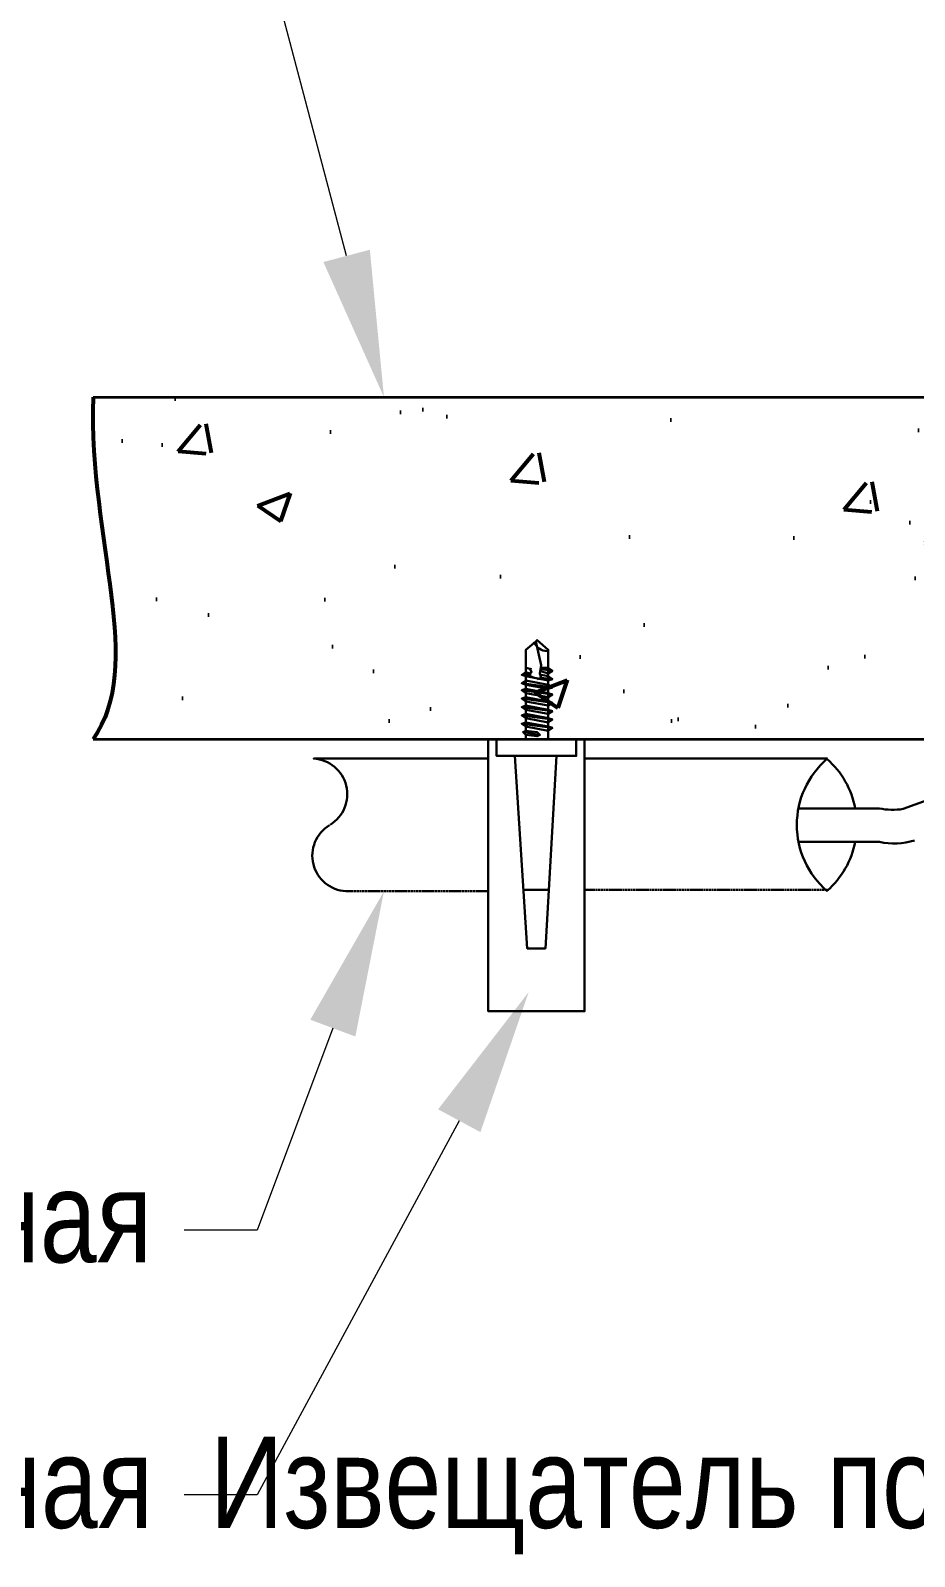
# Model space of a CAD drawing. Header units: millimetres. Extents: x -26895 to 107134, y 1241 to 21401.
# Drawn here: x 56134 to 56981, y 4434 to 5896 of the extents above; entities that cross this region are included whole.
import ezdxf
from ezdxf import colors
from ezdxf.entities.mleader import LeaderData, LeaderLine
from ezdxf.math import Vec2, Vec3

# ---------------------------------------------------------------- set-up
doc = ezdxf.new("R2010")
doc.units = ezdxf.units.MM
doc.linetypes.add('PDF_IMPORT', pattern=[1, 0.8, -0.2])
doc.layers.add('4.4.4._Сэндвич', color=252, linetype='Continuous', lineweight=53)
doc.layers.add('RC-Выноски', color=7, linetype='Continuous', lineweight=0)
doc.layers.add('DIP', color=7, linetype='Continuous')
doc.styles.add('RubezhCAD', font='arial.ttf', dxfattribs={"width": 0.8})

# ---------------------------------------------------------------- blocks, each defined once
blk = doc.blocks.new('монтBTH')
h = blk.add_hatch()
h.set_pattern_fill('AR-CONC', color=256, scale=5)
h.set_pattern_definition([(50, (4411700.45, -1102468.9), (910.9233, -79.6954), [95.25, -1047.75]), (355, (4411700.45, -1102468.9), (-176.2171, 955.2842), [76.2, -838.203]), (100.45144, (4411776.4, -1102475.6), (734.7062, 875.5888), [80.95, -890.4512]), (46.1842, (4411700.5, -1102214.9), (1355.3952, -210.2116), [142.875, -1571.625]), (96.63556, (4411813.4, -1102232.4), (1187.0207, 1237.1306), [121.425, -1335.678]), (351.18415, (4411700.5, -1102214.9), (1187.0207, 1237.1306), [114.3, -1257.2987]), (21, (4411827.45, -1102278.4), (758.072, -511.326), [95.25, -1047.75]), (326, (4411827.45, -1102278.4), (309.0101, 920.9398), [76.2, -838.2]), (71.45144, (4411890.6, -1102321), (1067.0821, 409.6138), [80.95, -890.4497]), (37.5, (4411700.45, -1102468.92), (15.44302, 422.7752), [0, -828.04, 0, -850.9, 0, -841.375]), (7.5, (4411700.45, -1102468.9), (334.0983, 500.90287), [0, -485.14, 0, -808.99, 0, -320.675]), (327.5, (4411417.24, -1102468.9), (677.95298, -28.64372), [0, -317.5, 0, -990.6, 0, -1314.45]), (317.5, (4411290.24, -1102468.9), (740.6459, 127.13246), [0, -412.75, 0, -657.86, 0, -933.45])])
edge = h.paths.add_edge_path()
edge.add_spline(control_points=[(4843061.1, -932125.8), (4843049.8, -932525), (4843205, -932860.9), (4843061.1, -933061.8)], knot_values=[0, 0, 0, 0, 1, 1, 1, 1], degree=3, periodic=0)
edge.add_line((4843061.1, -933061.8), (4849980.1, -933061.8))
edge.add_spline(control_points=[(4849980.1, -933061.8), (4850123.9, -932860.9), (4849968.7, -932525), (4849980.1, -932125.8)], knot_values=[0, 0, 0, 0, 1, 1, 1, 1], degree=3, periodic=0)
edge.add_line((4849980.1, -932125.8), (4843061.1, -932125.8))
h.paths.add_polyline_path([(4848777.8, -932875), (4848799.5, -932882.2), (4848811, -932874.6), (4848799.5, -932866.9), (4848779.1, -932866.9)], flags=16)
h.paths.add_polyline_path([(4847179.6, -933015.9), (4847191.1, -933019.7), (4847179.6, -933008.3)], flags=16)
h.paths.add_polyline_path([(4845930.3, -933019.7), (4845918.9, -933008.3), (4845918.9, -933015.9)], flags=16)
h.paths.add_polyline_path([(4844299.8, -932911.5), (4844297, -932899.5), (4844279.7, -932896.3), (4844276.1, -932897.5), (4844272.3, -932906.3)], flags=16)
blk.add_open_spline([(4843061.1, -932125.8), (4843049.8, -932525), (4843205, -932860.9), (4843061.1, -933061.8)], degree=3)
at = {"layer": 'DIP', "linetype": 'ByBlock', "lineweight": 35, "ltscale": 26.2341}
blk.add_lwpolyline([(4843061.1, -932125.8), (4849980.1, -932125.8)], dxfattribs=at)
at = {"layer": 'DIP', "color": 7, "lineweight": 30}
for points in [[(4844276.1, -932897.5), (4844287.5, -932893.7), (4844283.7, -932882.2), (4844287.5, -932859.3), (4844272.2, -932794.3), (4844245.5, -932817.3), (4844245.5, -933038.9), (4844276.1, -933042.7), (4844283.7, -933050.3), (4844276.1, -933054.1), (4844245.5, -933050.3), (4844237.8, -933042.7), (4844245.5, -933038.9)], [(4844306.6, -933061.8), (4844306.6, -932817.3), (4844276.1, -932790.5), (4844272.2, -932794.3)], [(4844287.5, -932886), (4844306.6, -932889.9), (4844318.1, -932897.5), (4844306.6, -932901.3), (4844245.5, -932889.9), (4844234, -932886), (4844245.5, -932878.4), (4844256.9, -932882.2)], [(4844256.9, -932886), (4844234, -932886)], [(4844260.8, -932870.7), (4844245.5, -932866.9)], [(4844268.4, -932893.7), (4844256.9, -932889.9), (4844256.9, -932882.2), (4844260.8, -932878.4), (4844256.9, -932870.7)], [(4844287.5, -932866.9), (4844306.6, -932866.9), (4844318.1, -932874.6), (4844306.6, -932882.2), (4844283.7, -932874.6)], [(4844318.1, -932874.6), (4844287.5, -932870.7)], [(4844318.1, -932897.5), (4844287.5, -932893.7)], [(4844318.1, -932920.4), (4844234, -932909)], [(4844318.1, -932939.5), (4844234, -932928.1)], [(4844318.1, -932962.4), (4844234, -932951)], [(4844318.1, -932985.4), (4844234, -932973.9)], [(4844318.1, -933008.3), (4844234, -932996.8)], [(4844318.1, -933031.2), (4844234, -933019.7)], [(4844283.7, -933050.3), (4844237.8, -933042.7)], [(4844245.5, -933050.3), (4844245.5, -933061.8)], [(4844329.5, -933107.6), (4844299, -933634.8), (4844249.3, -933634.8), (4844214.9, -933107.6)], [(4845277.2, -933253), (4845682, -933106.5)], [(4844405.9, -933115.3), (4845070.7, -933115.3)], [(4845212.6, -933251.6), (4844991, -933251.6)], [(4844991, -933343.3), (4845212.6, -933343.3)], [(4844310.4, -933474.4), (4844237.8, -933474.4)]]:
    blk.add_lwpolyline(points, dxfattribs=at)
for points in [[(4844306.6, -932924.2), (4844245.5, -932912.8), (4844234, -932909), (4844245.5, -932901.3), (4844306.6, -932912.8), (4844318.1, -932920.4)], [(4844306.6, -932947.2), (4844245.5, -932935.7), (4844234, -932928.1), (4844245.5, -932924.2), (4844306.6, -932935.7), (4844318.1, -932939.5)], [(4844306.6, -932970.1), (4844245.5, -932958.6), (4844234, -932951), (4844245.5, -932947.2), (4844306.6, -932958.6), (4844318.1, -932962.4)], [(4844306.6, -932993), (4844245.5, -932981.5), (4844234, -932973.9), (4844245.5, -932970.1), (4844306.6, -932981.5), (4844318.1, -932985.4)], [(4844306.6, -933015.9), (4844245.5, -933004.5), (4844234, -932996.8), (4844245.5, -932993), (4844306.6, -933004.5), (4844318.1, -933008.3)], [(4844306.6, -933038.9), (4844245.5, -933027.4), (4844234, -933019.7), (4844245.5, -933015.9), (4844306.6, -933027.4), (4844318.1, -933031.2)], [(4844405.9, -933061.8), (4844405.9, -933806.8), (4844142.3, -933806.8), (4844142.3, -933061.8)], [(4844165.3, -933061.8), (4844165.3, -933107.6), (4844383, -933107.6), (4844383, -933061.8)]]:
    blk.add_lwpolyline(points, close=True, dxfattribs=at)
at = {"layer": 'DIP', "linetype": 'ByBlock', "lineweight": 35, "ltscale": 27.46515}
blk.add_lwpolyline([(4843061.1, -933061.8), (4849980.1, -933061.8)], dxfattribs=at)
at = {"layer": 'DIP', "color": 7, "lineweight": 30}
for points in [[(4843709.5, -933296, 0.737441), (4843664.8, -933115.3), (4844142.3, -933115.3)], [(4845146.6, -933341.9, -0.168297), (4845069.1, -933477.2, -0.456874), (4845069.1, -933116.2, -0.168327), (4845146.6, -933251.6)]]:
    blk.add_lwpolyline(points, format="xyb", dxfattribs=at)
at = {"layer": 'DIP', "color": 7, "linetype": 'PDF_IMPORT', "lineweight": 30, "ltscale": 7.3863}
for points in [[(4843753, -933478.1), (4844142.3, -933478.1)], [(4844405.9, -933474.4), (4845070.7, -933474.4)]]:
    blk.add_lwpolyline(points, dxfattribs=at)
at = {"layer": 'DIP', "color": 7, "lineweight": 30}
for centre, radius, start, end in [((4844304.7, -932781), 40.1, 201.6322, 268.486), ((4845249.1, -933061.3), 193.8, 259.1276, 278.3448), ((4843758.4, -933380.8), 97.4, 121.222, 266.8484), ((4845252.5, -933152.5), 195, 258.1706, 286.6659)]:
    blk.add_arc(centre, radius, start, end, dxfattribs=at)
at = {"layer": 'RC-Выноски'}
ml = blk.add_multileader_mtext('Standard', dxfattribs=at)
ml.set_content('плита перекрытия', color=256, style='RubezhCAD')
ml.set_leader_properties()
ml.build(insert=Vec2(0, 0))
ml.multileader.update_dxf_attribs({"text_left_attachment_type": 2, "dogleg_length": 2, "arrow_head_size": 400, "scale": 100})
ctx = ml.context
ctx.base_point, ctx.scale, ctx.char_height, ctx.arrow_head_size, ctx.landing_gap_size, ctx.plane_origin = Vec3(4840785.4, -930814.6), 100, 250, 400, 100, Vec3(4361988.6, -1118801.8)
ctx.left_attachment, ctx.text_align_type = 2, 1
notes = []
notes.append((ctx, [(1, (1, 1, 0), (4843510.6, -930814.6), (-1, 0), 200, [(0, [(4843857.1, -932125.8)], 0, [])])]))
ctx.mtext.insert, ctx.mtext.width, ctx.mtext.alignment, ctx.mtext.flow_direction = Vec3(4842048, -930654.9), 2861.911, 2, 5
ml = blk.add_multileader_mtext('Standard', dxfattribs=at)
ml.set_content('труба гофрированная', color=256, style='RubezhCAD')
ml.set_leader_properties()
ml.build(insert=Vec2(0, 0))
ml.multileader.update_dxf_attribs({"text_left_attachment_type": 2, "dogleg_length": 2, "arrow_head_size": 400, "scale": 100})
ctx = ml.context
ctx.base_point, ctx.scale, ctx.char_height, ctx.arrow_head_size, ctx.landing_gap_size, ctx.plane_origin = Vec3(4840290, -934408.9), 100, 250, 400, 100, Vec3(4361988.6, -1122393.1)
ctx.left_attachment, ctx.text_align_type = 2, 1
notes.append((ctx, [(1, (1, 1, 0), (4843510.6, -934405.9), (-1, 0), 200, [(0, [(4843857.1, -933478.1)], 0, [])])]))
ctx.mtext.insert, ctx.mtext.width, ctx.mtext.alignment, ctx.mtext.flow_direction = Vec3(4841800.3, -934244.1), 2861.911, 2, 5
ml = blk.add_multileader_mtext('Standard', dxfattribs=at)
ml.set_content('скоба крепежная', color=256, style='RubezhCAD')
ml.set_leader_properties()
ml.build(insert=Vec2(0, 0))
ml.multileader.update_dxf_attribs({"text_left_attachment_type": 2, "dogleg_length": 2, "arrow_head_size": 400, "scale": 100})
ctx = ml.context
ctx.base_point, ctx.scale, ctx.char_height, ctx.arrow_head_size, ctx.landing_gap_size, ctx.plane_origin = Vec3(4840942.4, -935133.7), 100, 250, 400, 100, Vec3(4361988.6, -1123117.9)
ctx.left_attachment, ctx.text_align_type = 2, 1
notes.append((ctx, [(1, (1, 1, 0), (4843510.6, -935130.7), (-1, 0), 200, [(0, [(4844253, -933754.3)], 0, [])])]))
ctx.mtext.insert, ctx.mtext.width, ctx.mtext.alignment, ctx.mtext.flow_direction = Vec3(4842126.5, -934971), 2861.911, 2, 5
ml = blk.add_multileader_mtext('Standard', dxfattribs=at)
ml.set_content('Извещатель пожарный дымовой', color=256, style='RubezhCAD')
ml.set_leader_properties()
ml.build(insert=Vec2(0, 0))
ml.multileader.update_dxf_attribs({"text_left_attachment_type": 2, "dogleg_length": 2, "arrow_head_size": 400, "scale": 100})
ctx = ml.context
ctx.base_point, ctx.scale, ctx.char_height, ctx.arrow_head_size, ctx.landing_gap_size, ctx.plane_origin = Vec3(4844143.5, -935339.1), 100, 250, 400, 100, Vec3(4365548.8, -1123117.9)
ctx.left_attachment, ctx.text_align_type = 2, 1
notes.append((ctx, [(1, (1, 1, 0), (4847070.8, -935130.7), (-1, 0), 200, [(0, [(4846625.7, -933852.6)], 0, [])])]))
ctx.mtext.insert, ctx.mtext.width, ctx.mtext.alignment, ctx.mtext.flow_direction = Vec3(4845507.1, -934971), 2861.911, 2, 5
for ctx, leaders in notes:
    for number, flags, end, landing, length, lines in leaders:
        leader = LeaderData()
        leader.index, (leader.has_last_leader_line, leader.has_dogleg_vector, leader.attachment_direction) = number, flags
        leader.last_leader_point, leader.dogleg_vector, leader.dogleg_length = Vec3(end), Vec3(landing), length
        for number, points, colour, breaks in lines:
            line = LeaderLine()
            line.index, line.vertices, line.color, line.breaks = number, Vec3.list(points), colors.encode_raw_color(colour), breaks
            leader.lines.append(line)
        ctx.leaders.append(leader)

msp = doc.modelspace()

# ---------------------------------------------------------------- block references
at = {"layer": '4.4.4._Сэндвич', "color": 1, "lineweight": 0, "xscale": 0.35, "yscale": 0.35, "zscale": 0.35}
msp.add_blockref('монтBTH', (-1638877.2, 331788.4), dxfattribs=at)

doc.saveas('drawing.dxf')
